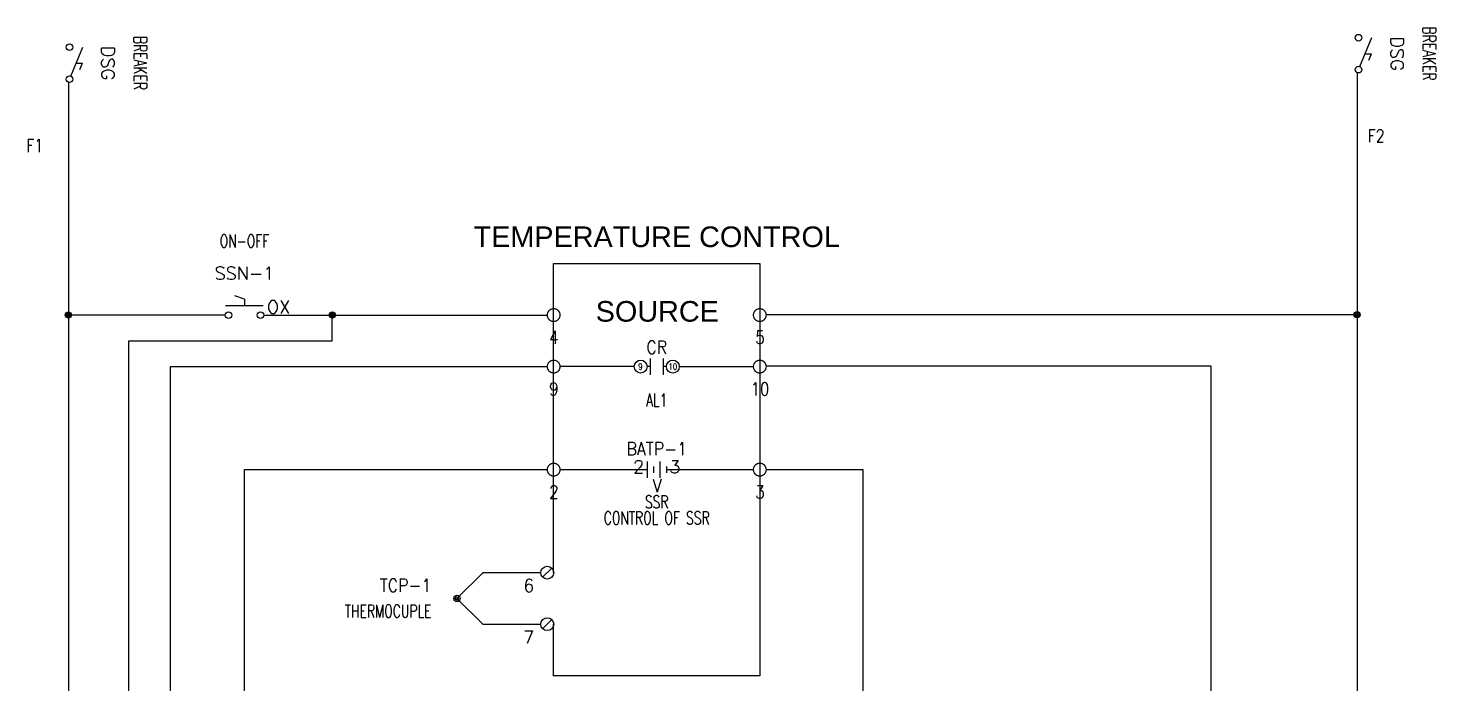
# Model space of a CAD drawing. Header units: millimetres. Extents: x 13.6 to 27.3, y 2.7 to 21.5.
# Drawn here: x 13.62 to 27.28, y 15.14 to 21.51 of the extents above; entities that cross this region are included whole.
import ezdxf
from ezdxf.enums import TextEntityAlignment as Align

# ---------------------------------------------------------------- set-up
doc = ezdxf.new("R2010")
doc.units = ezdxf.units.MM
doc.header["$MEASUREMENT"] = 0
for name, color, linetype in [('DESC', 150, 'Continuous'), ('DESCCHILD', 20, 'Continuous'), ('LOCBOX', 92, 'Continuous'), ('MISC', 7, 'Continuous'), ('SYMS', 7, 'Continuous'), ('TAGS', 150, 'Continuous'), ('TERMS', 123, 'Continuous'), ('WIREFIXED', 7, 'Continuous'), ('WIRES', 7, 'Continuous')]:
    doc.layers.add(name, color=color, linetype=linetype)
doc.styles.get("Standard").update_dxf_attribs({"font": 'arial.ttf'})
doc.styles.add('WD', font='romans.shx')

# ---------------------------------------------------------------- blocks, each defined once
blk = doc.blocks.new('HSS112')
for p, q in [((0, 0.156), (-0.094, 0.188)), ((0, 0.156), (0, 0.094)), ((-0.185, 0.094), (0.18, 0.094))]:
    blk.add_line(p, q)
for centre in [(-0.155, 0), (0.155, 0)]:
    blk.add_circle(centre, 0.0322)
at = {"style": 'WD', "width": 0.7}
for tag, p in [('INST', (0, 0.982)), ('LOC', (0, 0.812)), ('DESC1', (0, 0.656)), ('DESC2', (0, 0.5)), ('XREF', (0, -0.219))]:
    blk.add_attdef(tag, text='', height=0.125, dxfattribs=at).set_placement(p, align=Align.CENTER)
at = {"style": 'WD'}
blk.add_attdef('TAG1', text='', height=0.125, dxfattribs=at).set_placement((0, 0.344), align=Align.CENTER)
at = {"style": 'WD', "width": 0.7}
blk.add_attdef('POS1', text='', height=0.125, dxfattribs=at).set_placement((-0.125, 0.188), align=Align.RIGHT)
blk.add_attdef('POS2', (0.125, 0.188), '', height=0.125, dxfattribs=at)
at = {"style": 'WD'}
for tag, p, height in [('X2LINK', (0, 0.219), 0.01), ('STATE', (0.219, 0.016), 0.125), ('X8LINK', (0, 0), 0.01)]:
    blk.add_attdef(tag, p, '', height=height, dxfattribs=at)
for tag, p, height, flags in [('FAMILY', (0.205, 0.152), 0.01, 9), ('CONTACT', (0.205, 0.136), 0.01, 1), ('X4TERM01', (-0.188, 0), 0.0125, 1), ('X1TERM02', (0.188, 0), 0.0125, 1)]:
    blk.add_attdef(tag, p, '', height=height, dxfattribs=dict(at, flags=flags))
at = {"linetype": 'Continuous', "style": 'WD', "flags": 9}
for tag, p in [('ASSYCODE', (0.25, 0.094)), ('MFG', (0.23, 0.108)), ('CAT', (0.232, 0.121))]:
    blk.add_attdef(tag, text='', height=0.01, dxfattribs=at).set_placement(p, align=Align.CENTER)
at = {"linetype": 'Continuous', "style": 'WD', "flags": 8}
blk.add_attdef('TERM01', text='', height=0.125, dxfattribs=at).set_placement((-0.25, -0.031), align=Align.TOP_RIGHT)
blk.add_attdef('TERM02', text='', height=0.125, dxfattribs=at).set_placement((0.25, -0.031), align=Align.TOP_LEFT)
blk = doc.blocks.new('HCR21T')
for p, q in [((-0.062, 0), (-0.094, 0)), ((0.094, 0), (0.062, 0))]:
    blk.add_line(p, q)
at = {"linetype": 'Continuous'}
for p, q in [((-0.062, 0.08), (-0.062, -0.08)), ((0.062, 0.08), (0.062, -0.08))]:
    blk.add_line(p, q, dxfattribs=at)
for centre in [(-0.156, 0), (0.156, 0)]:
    blk.add_circle(centre, 0.0625)
at = {"style": 'WD'}
for tag, width, p in [('INST', 0.7, (0, 0.451)), ('LOC', 0.7, (0, 0.281)), ('TAG2', 0.9, (0, 0.125)), ('XREF', 0.7, (0, -0.235)), ('DESC1', 0.7, (0, -0.387)), ('DESC2', 0.7, (0, -0.543))]:
    blk.add_attdef(tag, text='', height=0.125, dxfattribs=dict(at, width=width)).set_placement(p, align=Align.CENTER)
at = {"linetype": 'Continuous', "style": 'WD', "width": 0.8, "flags": 8}
for tag, p in [('TERM01', (-0.156, 0)), ('TERM02', (0.156, 0))]:
    blk.add_attdef(tag, text='', height=0.0625, dxfattribs=at).set_placement(p, align=Align.MIDDLE_CENTER)
at = {"style": 'WD'}
for tag, p, height, flags in [('X4TERM01', (-0.219, 0), 0.0125, 1), ('FAMILY', (0.097, 0.053), 0.01, 9), ('CONTACT', (0.097, 0.036), 0.01, 1), ('X1TERM02', (0.219, 0), 0.0125, 1)]:
    blk.add_attdef(tag, p, '', height=height, dxfattribs=dict(at, flags=flags))
for tag, p in [('X2LINK', (0, 0.125)), ('X8LINK', (0, -0.125))]:
    blk.add_attdef(tag, p, '', height=0.01, dxfattribs=at)
blk = doc.blocks.new('HBA1R')
for p, q in [((-0.094, 0.078), (-0.094, -0.078)), ((-0.031, 0.031), (-0.031, -0.031)), ((0.031, 0.078), (0.031, -0.078)), ((0.094, 0.031), (0.094, -0.031))]:
    blk.add_line(p, q)
at = {"style": 'WD'}
for tag, width, p in [('INST', 0.7, (0.006, 0.466)), ('LOC', 0.7, (0.006, 0.296)), ('TAG1', 0.9, (0, 0.14)), ('RATING1', 0.9, (0.006, -0.219)), ('DESC1', 0.7, (0, -0.375)), ('DESC2', 0.7, (0, -0.531))]:
    blk.add_attdef(tag, text='', height=0.125, dxfattribs=dict(at, width=width)).set_placement(p, align=Align.CENTER)
at = {"linetype": 'Continuous', "style": 'WD'}
blk.add_attdef('TERM01', text='', height=0.125, dxfattribs=at).set_placement((-0.122, 0.09), align=Align.TOP_RIGHT)
at = {"style": 'WD', "flags": 1}
for tag, p in [('X4TERM01', (-0.094, 0)), ('X1TERM02', (0.094, 0))]:
    blk.add_attdef(tag, p, '', height=0.0125, dxfattribs=at)
at = {"linetype": 'Continuous', "style": 'WD', "flags": 9}
blk.add_attdef('ASSYCODE', text='', height=0.01, dxfattribs=at).set_placement((0.001, 0.051), align=Align.CENTER)
at = {"style": 'WD', "flags": 9}
blk.add_attdef('FAMILY', text='', height=0.01, dxfattribs=at).set_placement((-0.005, 0.107), align=Align.CENTER)
at = {"linetype": 'Continuous', "style": 'WD', "flags": 1}
for tag, p in [('MFG', (0, 0.078)), ('CAT', (0, 0.097))]:
    blk.add_attdef(tag, text='', height=0.01, dxfattribs=at).set_placement(p, align=Align.MIDDLE)
at = {"linetype": 'Continuous', "style": 'WD'}
blk.add_attdef('TERM02', text='', height=0.125, dxfattribs=at).set_placement((0.122, 0.09), align=Align.TOP_LEFT)
blk = doc.blocks.new('HTC1L')
for p, q in [((-0.688, 0), (-0.938, -0.25)), ((-0.125, 0), (-0.688, 0)), ((-0.018, 0.044), (-0.107, -0.044)), ((-0.938, -0.25), (-0.688, -0.5)), ((-0.688, -0.5), (-0.125, -0.5)), ((-0.018, -0.456), (-0.107, -0.544))]:
    blk.add_line(p, q)
for centre, radius in [((-0.062, 0), 0.0625), ((-0.938, -0.25), 0.0313), ((-0.938, -0.25), 0.0163), ((-0.062, -0.5), 0.0625)]:
    blk.add_circle(centre, radius)
at = {"style": 'WD'}
for tag, width, p in [('INST', 0.7, (-1.188, 0.14)), ('RATING1', 0.9, (-0.188, 0.062)), ('LOC', 0.7, (-1.188, -0.029)), ('TAG1', 0.9, (-1.186, -0.186)), ('DESC1', 0.7, (-1.186, -0.436)), ('DESC2', 0.7, (-1.186, -0.592)), ('WDTAGALT', 0.7, (-1.188, -0.75))]:
    blk.add_attdef(tag, text='', height=0.125, dxfattribs=dict(at, width=width)).set_placement(p, align=Align.RIGHT)
at = {"color": 7, "style": 'WD', "flags": 1}
for tag, p in [('X2TERM01', (-0.062, 0.062)), ('X1TERM01', (0, 0)), ('X1TERM02', (0, -0.5)), ('X8TERM02', (-0.062, -0.562))]:
    blk.add_attdef(tag, p, '', height=0.0125, dxfattribs=at)
at = {"linetype": 'Continuous', "style": 'WD', "flags": 8}
for tag, p in [('TERM01', (-0.188, -0.062)), ('TERM02', (-0.188, -0.562))]:
    blk.add_attdef(tag, text='', height=0.125, dxfattribs=at).set_placement(p, align=Align.TOP_RIGHT)
at = {"style": 'WD', "flags": 9}
blk.add_attdef('FAMILY', text='', height=0.01, dxfattribs=at).set_placement((-1.025, -0.224), align=Align.CENTER)
at = {"linetype": 'Continuous', "style": 'WD', "flags": 1}
for tag, p in [('MFG', (-1.02, -0.253)), ('CAT', (-1.02, -0.235))]:
    blk.add_attdef(tag, text='', height=0.01, dxfattribs=at).set_placement(p, align=Align.MIDDLE)
at = {"linetype": 'Continuous', "style": 'WD', "flags": 9}
blk.add_attdef('ASSYCODE', text='', height=0.01, dxfattribs=at).set_placement((-1.033, -0.288), align=Align.CENTER)
blk = doc.blocks.new('HT0002_1-')
at = {"const_width": 0.0125}
blk.add_lwpolyline([(0, 0.062, 1), (0, -0.062, 1)], format="xyb", close=True, dxfattribs=at)
at = {"style": 'WD', "width": 0.85}
for tag, p in [('INST', (0, 0.416)), ('LOC', (0, 0.26)), ('CNT', (0.001, 0.108)), ('TAGSTRIP', (0.002, -0.279)), ('DESC1', (0, -0.453)), ('DESC2', (0, -0.625)), ('DESC3', (0, -0.797))]:
    blk.add_attdef(tag, text='', height=0.125, dxfattribs=at).set_placement(p, align=Align.CENTER)
at = {"style": 'WD', "flags": 1}
for tag, p, height in [('X4TERM01', (-0.062, 0), 0.0125), ('X4TERMDESC01', (-0.055, -0.023), 0.025), ('X2TERMDESC01', (-0.006, 0.029), 0.025), ('STRIPSEQ', (0, 0), 0.00125), ('X2TERM01', (0, 0.062), 0.0125), ('X2PIN01', (0.033, 0.084), 0.0125), ('X1TERMDESC01', (0.039, 0.007), 0.025), ('X1TERM01', (0.062, 0), 0.0125), ('X1PIN01', (0.087, 0.016), 0.0125), ('X4PIN01', (-0.114, -0.038), 0.0125), ('LINKTERM', (0, -0.002), 0.00125), ('X8TERM01', (0, -0.062), 0.0125), ('X8TERMDESC01', (0, -0.054), 0.025), ('X8PIN01', (0.026, -0.096), 0.0125)]:
    blk.add_attdef(tag, p, '', height=height, dxfattribs=at)
at = {"style": 'WD', "width": 0.7, "flags": 1}
blk.add_attdef('ASSYCODE', (0.062, -0.281), '', height=0.01, dxfattribs=at)
at = {"style": 'WD', "flags": 9}
for tag, p in [('WDTYPE', (0.121, -0.263)), ('WDBLKNAM', (0.059, -0.575))]:
    blk.add_attdef(tag, text='', height=0.01, dxfattribs=at).set_placement(p, align=Align.RIGHT)
at = {"linetype": 'Continuous', "style": 'WD', "width": 0.8, "flags": 1}
blk.add_attdef('MFG', text='', height=0.109, dxfattribs=at).set_placement((0.088, -0.406), align=Align.RIGHT)
blk.add_attdef('CAT', (-0.131, -0.563), '', height=0.109, dxfattribs=at)
blk = doc.blocks.new('WDDOT')
for radius in [0.03, 0.0187, 0.00929]:
    blk.add_circle((0, 0), radius)
blk = doc.blocks.new('WD_WNV')
at = {"linetype": 'Continuous', "style": 'WD', "width": 0.8}
blk.add_attdef('WIRENO', text='', height=0.125, dxfattribs=at).set_placement((-0.05, 0), align=Align.MIDDLE_RIGHT)
at = {"style": 'WD', "flags": 1}
for tag, p in [('W01USER', (-0.062, 0.094)), ('W02USER', (-0.062, 0.086)), ('W03USER', (-0.062, 0.078)), ('W04USER', (-0.062, 0.07)), ('W05USER', (-0.062, 0.062)), ('W06USER', (-0.062, 0.055)), ('W07USER', (-0.062, 0.047)), ('W08USER', (-0.062, 0.039)), ('W09USER', (-0.062, 0.031)), ('W10USER', (-0.062, 0.023))]:
    blk.add_attdef(tag, text='', height=0.005, dxfattribs=at).set_placement(p, align=Align.CENTER)
blk = doc.blocks.new('HDS11')
for p, q in [((0.126, 0.013), (-0.156, 0.13)), ((0, 0.065), (0, 0.125)), ((0.062, 0.099), (0, 0.125))]:
    blk.add_line(p, q)
for centre in [(-0.155, 0), (0.155, 0)]:
    blk.add_circle(centre, 0.0322)
at = {"style": 'WD', "width": 0.7}
for tag, p in [('INST', (0, 0.951)), ('LOC', (0, 0.781)), ('DESC1', (0, 0.625)), ('DESC2', (0, 0.469)), ('RATING1', (0, 0.156)), ('XREF', (0, -0.236))]:
    blk.add_attdef(tag, text='', height=0.125, dxfattribs=at).set_placement(p, align=Align.CENTER)
at = {"style": 'WD'}
blk.add_attdef('TAG1', text='', height=0.125, dxfattribs=at).set_placement((0, 0.312), align=Align.CENTER)
for tag, p in [('X2LINK', (0, 0.438)), ('X8LINK', (0, -0.016))]:
    blk.add_attdef(tag, p, '', height=0.01, dxfattribs=at)
for tag, p, height, flags in [('FAMILY', (0.206, 0.131), 0.01, 9), ('X4TERM01', (-0.188, 0), 0.0125, 1), ('X1TERM02', (0.188, 0), 0.0125, 1), ('CONTACT', (0.206, 0.04), 0.01, 9)]:
    blk.add_attdef(tag, p, '', height=height, dxfattribs=dict(at, flags=flags))
at = {"linetype": 'Continuous', "style": 'WD', "flags": 9}
for tag, p in [('ASSYCODE', (0.219, 0.062)), ('MFG', (0.228, 0.089)), ('CAT', (0.23, 0.108))]:
    blk.add_attdef(tag, text='', height=0.01, dxfattribs=at).set_placement(p, align=Align.CENTER)
at = {"linetype": 'Continuous', "style": 'WD', "flags": 8}
blk.add_attdef('TERM01', text='', height=0.125, dxfattribs=at).set_placement((-0.25, -0.031), align=Align.TOP_RIGHT)
blk.add_attdef('TERM02', text='', height=0.125, dxfattribs=at).set_placement((0.25, -0.031), align=Align.TOP_LEFT)

msp = doc.modelspace()

# ---------------------------------------------------------------- linework, layer by layer
at = {"layer": 'LOCBOX'}
msp.add_lwpolyline([(18.717, 16.223), (18.717, 19.223), (20.717, 19.223), (20.717, 15.223), (18.717, 15.223), (18.717, 15.723)], dxfattribs=at)
at = {"layer": 'WIRES'}
for p, q in [((26.513, 21.073), (26.513, 20.375)), ((14.008, 20.98), (14.008, 20.213)), ((26.513, 20.375), (26.513, 2.815)), ((14.008, 20.213), (14.008, 2.653)), ((15.529, 18.723), (14.008, 18.723)), ((15.904, 18.723), (18.654, 18.723)), ((16.569, 18.473), (16.569, 18.723)), ((20.779, 18.727), (26.513, 18.727)), ((14.596, 5.479), (14.596, 18.473)), ((14.596, 18.473), (16.569, 18.473)), ((14.998, 13.962), (14.998, 18.223)), ((14.998, 18.223), (16.826, 18.223)), ((16.826, 18.223), (16.826, 18.223)), ((16.826, 18.223), (18.654, 18.223)), ((19.498, 18.223), (18.779, 18.223)), ((19.935, 18.223), (20.654, 18.223)), ((20.779, 18.229), (25.094, 18.229)), ((25.094, 18.229), (25.094, 14.805)), ((15.717, 14.723), (15.717, 17.223)), ((15.717, 17.223), (18.654, 17.223)), ((18.779, 17.223), (19.623, 17.223)), ((19.81, 17.223), (20.654, 17.223)), ((20.779, 17.223), (21.717, 17.223)), ((21.717, 17.223), (21.717, 13.723))]:
    msp.add_line(p, q, dxfattribs=at)

# ---------------------------------------------------------------- block references
at = {"layer": 'SYMS'}
ref = msp.add_blockref('HDS11', (26.527, 21.26), dxfattribs=dict(at, rotation=270))
ref.add_attrib('DESC1', 'BREAKER', dxfattribs={"layer": 'DESC', "height": 0.125, "rotation": 270, "style": 'WD', "width": 0.7}).set_placement((27.152, 21.26), align=Align.CENTER)
ref.add_attrib('TAG1', 'DSG', dxfattribs={"layer": 'TAGS', "height": 0.125, "rotation": 270, "style": 'WD'}).set_placement((26.839, 21.26), align=Align.CENTER)
ref = msp.add_blockref('HDS11', (14.019, 21.168), dxfattribs=dict(at, rotation=270))
ref.add_attrib('DESC1', 'BREAKER', dxfattribs={"layer": 'DESC', "height": 0.125, "rotation": 270, "style": 'WD', "width": 0.7}).set_placement((14.644, 21.168), align=Align.CENTER)
ref.add_attrib('TAG1', 'DSG', dxfattribs={"layer": 'TAGS', "height": 0.125, "rotation": 270, "style": 'WD'}).set_placement((14.331, 21.168), align=Align.CENTER)
ref = msp.add_blockref('HSS112', (15.717, 18.723), dxfattribs=at)
ref.add_attrib('STATE', 'OX', (15.935, 18.739), dxfattribs={"layer": 'MISC', "height": 0.125, "style": 'WD'})
ref.add_attrib('DESC1', 'ON-OFF', dxfattribs={"layer": 'DESC', "height": 0.125, "style": 'WD', "width": 0.7}).set_placement((15.717, 19.379), align=Align.CENTER)
ref.add_attrib('TAG1', 'SSN-1', dxfattribs={"layer": 'TAGS', "height": 0.125, "style": 'WD'}).set_placement((15.717, 19.067), align=Align.CENTER)
for p in [(14.008, 18.723), (16.569, 18.723), (26.513, 18.727)]:
    msp.add_blockref('WDDOT', p, dxfattribs=at)
ref = msp.add_blockref('HT0002_1-', (18.717, 18.723), dxfattribs=at)
ref.add_attrib('TAGSTRIP', '4', dxfattribs={"layer": 'TAGS', "height": 0.125, "style": 'WD', "width": 0.85}).set_placement((18.719, 18.444), align=Align.CENTER)
ref = msp.add_blockref('HT0002_1-', (20.717, 18.723), dxfattribs=at)
ref.add_attrib('TAGSTRIP', '5', dxfattribs={"layer": 'TAGS', "height": 0.125, "style": 'WD', "width": 0.85}).set_placement((20.719, 18.444), align=Align.CENTER)
ref = msp.add_blockref('HCR21T', (19.717, 18.223), dxfattribs=at)
ref.add_attrib('TERM02', '10', dxfattribs={"layer": 'TERMS', "linetype": 'Continuous', "height": 0.0625, "style": 'WD', "width": 0.8, "flags": 8}).set_placement((19.873, 18.223), align=Align.MIDDLE_CENTER)
ref.add_attrib('TERM01', '9', dxfattribs={"layer": 'TERMS', "linetype": 'Continuous', "height": 0.0625, "style": 'WD', "width": 0.8, "flags": 8}).set_placement((19.56, 18.223), align=Align.MIDDLE_CENTER)
ref.add_attrib('DESC1', 'AL1', dxfattribs={"layer": 'DESCCHILD', "height": 0.125, "style": 'WD', "width": 0.7}).set_placement((19.717, 17.836), align=Align.CENTER)
ref.add_attrib('TAG2', 'CR', dxfattribs={"layer": 'TAGS', "height": 0.125, "style": 'WD', "width": 0.9}).set_placement((19.717, 18.348), align=Align.CENTER)
ref = msp.add_blockref('HT0002_1-', (18.717, 18.223), dxfattribs=at)
ref.add_attrib('TAGSTRIP', '9', dxfattribs={"layer": 'TAGS', "height": 0.125, "style": 'WD', "width": 0.85}).set_placement((18.719, 17.944), align=Align.CENTER)
ref = msp.add_blockref('HT0002_1-', (20.717, 18.223), dxfattribs=at)
ref.add_attrib('TAGSTRIP', '10', dxfattribs={"layer": 'TAGS', "height": 0.125, "style": 'WD', "width": 0.85}).set_placement((20.719, 17.944), align=Align.CENTER)
ref = msp.add_blockref('HBA1R', (19.717, 17.223), dxfattribs=at)
ref.add_attrib('DESC2', 'CONTROL OF SSR', dxfattribs={"layer": 'DESC', "height": 0.125, "style": 'WD', "width": 0.7}).set_placement((19.717, 16.692), align=Align.CENTER)
ref.add_attrib('DESC1', 'SSR', dxfattribs={"layer": 'DESC', "height": 0.125, "style": 'WD', "width": 0.7}).set_placement((19.717, 16.848), align=Align.CENTER)
ref.add_attrib('RATING1', 'V', dxfattribs={"layer": 'MISC', "height": 0.125, "style": 'WD', "width": 0.9}).set_placement((19.722, 17.004), align=Align.CENTER)
ref.add_attrib('TERM02', '3', dxfattribs={"layer": 'TERMS', "linetype": 'Continuous', "height": 0.125, "style": 'WD'}).set_placement((19.839, 17.313), align=Align.TOP_LEFT)
ref.add_attrib('TERM01', '2', dxfattribs={"layer": 'TERMS', "linetype": 'Continuous', "height": 0.125, "style": 'WD'}).set_placement((19.595, 17.313), align=Align.TOP_RIGHT)
ref.add_attrib('TAG1', 'BATP-1', dxfattribs={"layer": 'TAGS', "height": 0.125, "style": 'WD', "width": 0.9}).set_placement((19.717, 17.363), align=Align.CENTER)
ref = msp.add_blockref('HT0002_1-', (18.717, 17.223), dxfattribs=at)
ref.add_attrib('TAGSTRIP', '2', dxfattribs={"layer": 'TAGS', "height": 0.125, "style": 'WD', "width": 0.85}).set_placement((18.719, 16.944), align=Align.CENTER)
ref = msp.add_blockref('HT0002_1-', (20.717, 17.223), dxfattribs=at)
ref.add_attrib('TAGSTRIP', '3', dxfattribs={"layer": 'TAGS', "height": 0.125, "style": 'WD', "width": 0.85}).set_placement((20.719, 16.944), align=Align.CENTER)
ref = msp.add_blockref('HTC1L', (18.717, 16.223), dxfattribs=at)
ref.add_attrib('TERM02', '7', dxfattribs={"layer": 'TERMS', "linetype": 'Continuous', "height": 0.125, "style": 'WD', "flags": 8}).set_placement((18.529, 15.66), align=Align.TOP_RIGHT)
ref.add_attrib('TERM01', '6', dxfattribs={"layer": 'TERMS', "linetype": 'Continuous', "height": 0.125, "style": 'WD', "flags": 8}).set_placement((18.529, 16.16), align=Align.TOP_RIGHT)
ref.add_attrib('DESC1', 'THERMOCUPLE', dxfattribs={"layer": 'DESC', "height": 0.125, "style": 'WD', "width": 0.7}).set_placement((17.531, 15.787), align=Align.RIGHT)
ref.add_attrib('TAG1', 'TCP-1', dxfattribs={"layer": 'TAGS', "height": 0.125, "style": 'WD', "width": 0.9}).set_placement((17.531, 16.037), align=Align.RIGHT)
at = {"layer": 'WIREFIXED'}
ref = msp.add_blockref('WD_WNV', (26.513, 19.84), dxfattribs=at)
ref.add_attrib('WIRENOF', 'F2', dxfattribs={"linetype": 'Continuous', "height": 0.125, "style": 'WD', "width": 0.8}).set_placement((26.779, 20.462), align=Align.MIDDLE_RIGHT)
ref = msp.add_blockref('WD_WNV', (14.008, 16.516), dxfattribs=at)
ref.add_attrib('WIRENOF', 'F1', dxfattribs={"linetype": 'Continuous', "height": 0.125, "style": 'WD', "width": 0.8}).set_placement((13.764, 20.368), align=Align.MIDDLE_RIGHT)

# ---------------------------------------------------------------- texts
at = {"insert": (19.125, 18.859), "char_height": 0.2, "attachment_point": 1}
msp.add_mtext('SOURCE', dxfattribs=at)
at = {"layer": 'LOCBOX'}
msp.add_text('TEMPERATURE CONTROL', height=0.2, dxfattribs=at).set_placement((19.717, 19.323), align=Align.BOTTOM_CENTER)

doc.saveas('drawing.dxf')
